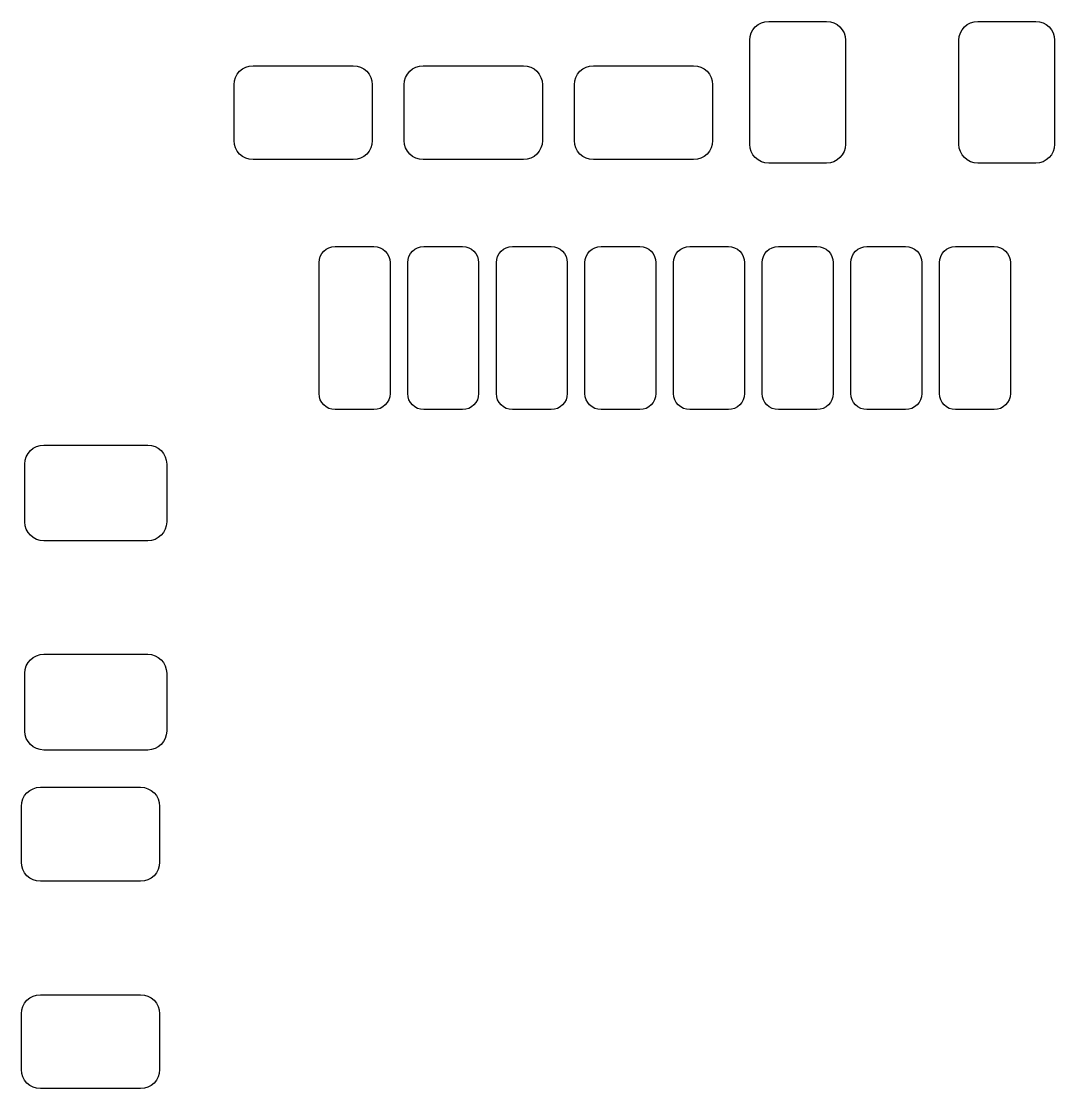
# Model space of a CAD drawing. Extents: x -2.2 to 93.1, y -83.6 to 12.9.
# Drawn here: x 74.95 to 89.53, y -68.05 to -53 of the extents above; entities that cross this region are included whole.
import ezdxf

# ---------------------------------------------------------------- set-up
doc = ezdxf.new("R2010")
doc.units = 0
doc.layers.add('BLACK', color=7, linetype='CONTINUOUS')

msp = doc.modelspace()

# ---------------------------------------------------------------- linework, layer by layer
at = {"layer": 'BLACK', "linetype": 'CONTINUOUS'}
for p, q in [((85.2454, -53.1638), (85.2699, -53.118)), ((85.2699, -53.118), (85.3029, -53.0779)), ((85.3029, -53.0779), (85.343, -53.0449)), ((85.343, -53.0449), (85.3888, -53.0204)), ((85.3888, -53.0204), (85.4385, -53.0053)), ((85.4385, -53.0053), (85.4927, -53)), ((85.4927, -53), (86.3073, -53)), ((86.3073, -53), (86.3615, -53.0053)), ((86.3615, -53.0053), (86.4112, -53.0204)), ((86.4112, -53.0204), (86.457, -53.0449)), ((86.457, -53.0449), (86.4971, -53.0779)), ((86.4971, -53.0779), (86.5301, -53.118)), ((86.5301, -53.118), (86.5546, -53.1638)), ((88.1954, -53.1638), (88.2199, -53.118)), ((88.2199, -53.118), (88.2529, -53.0779)), ((88.2529, -53.0779), (88.293, -53.0449)), ((88.293, -53.0449), (88.3388, -53.0204)), ((88.3388, -53.0204), (88.3885, -53.0053)), ((88.3885, -53.0053), (88.4427, -53)), ((88.4427, -53), (89.2573, -53)), ((89.2573, -53), (89.3115, -53.0053)), ((89.3115, -53.0053), (89.3612, -53.0204)), ((89.3612, -53.0204), (89.407, -53.0449)), ((89.407, -53.0449), (89.4471, -53.0779)), ((89.4471, -53.0779), (89.4801, -53.118)), ((89.4801, -53.118), (89.5046, -53.1638)), ((85.225, -53.2677), (85.2303, -53.2135)), ((85.225, -54.7323), (85.225, -53.2677)), ((85.2303, -53.2135), (85.2454, -53.1638)), ((86.5546, -53.1638), (86.5697, -53.2135)), ((86.5697, -53.2135), (86.575, -53.2677)), ((86.575, -53.2677), (86.575, -54.7323)), ((88.175, -53.2677), (88.1803, -53.2135)), ((88.175, -54.7323), (88.175, -53.2677)), ((88.1803, -53.2135), (88.1954, -53.1638)), ((89.5046, -53.1638), (89.5197, -53.2135)), ((89.5197, -53.2135), (89.525, -53.2677)), ((89.525, -53.2677), (89.525, -54.7323)), ((77.9951, -53.7436), (78.0283, -53.7033)), ((78.0283, -53.7033), (78.0686, -53.6701)), ((78.0686, -53.6701), (78.1147, -53.6455)), ((78.1147, -53.6455), (78.1647, -53.6304)), ((78.1647, -53.6304), (78.2191, -53.625)), ((78.2191, -53.625), (79.6309, -53.625)), ((79.6309, -53.625), (79.6853, -53.6304)), ((79.6853, -53.6304), (79.7353, -53.6455)), ((79.7353, -53.6455), (79.7814, -53.6701)), ((79.7814, -53.6701), (79.8217, -53.7033)), ((79.8217, -53.7033), (79.8549, -53.7436)), ((80.3951, -53.7436), (80.4283, -53.7033)), ((80.4283, -53.7033), (80.4686, -53.6701)), ((80.4686, -53.6701), (80.5147, -53.6455)), ((80.5147, -53.6455), (80.5647, -53.6304)), ((80.5647, -53.6304), (80.6191, -53.625)), ((80.6191, -53.625), (82.0309, -53.625)), ((82.0309, -53.625), (82.0853, -53.6304)), ((82.0853, -53.6304), (82.1353, -53.6455)), ((82.1353, -53.6455), (82.1813, -53.6701)), ((82.1813, -53.6701), (82.2217, -53.7033)), ((82.2217, -53.7033), (82.2549, -53.7436)), ((82.7951, -53.7436), (82.8283, -53.7033)), ((82.8283, -53.7033), (82.8687, -53.6701)), ((82.8687, -53.6701), (82.9147, -53.6455)), ((82.9147, -53.6455), (82.9647, -53.6304)), ((82.9647, -53.6304), (83.0191, -53.625)), ((83.0191, -53.625), (84.4309, -53.625)), ((84.4309, -53.625), (84.4853, -53.6304)), ((84.4853, -53.6304), (84.5353, -53.6455)), ((84.5353, -53.6455), (84.5814, -53.6701)), ((84.5814, -53.6701), (84.6217, -53.7033)), ((84.6217, -53.7033), (84.6549, -53.7436)), ((77.95, -53.8941), (77.9554, -53.8397)), ((77.9554, -53.8397), (77.9705, -53.7897)), ((77.9705, -53.7897), (77.9951, -53.7436)), ((79.8549, -53.7436), (79.8795, -53.7897)), ((79.8795, -53.7897), (79.8946, -53.8397)), ((79.8946, -53.8397), (79.9, -53.8941)), ((80.35, -53.8941), (80.3554, -53.8397)), ((80.3554, -53.8397), (80.3705, -53.7897)), ((80.3705, -53.7897), (80.3951, -53.7436)), ((82.2549, -53.7436), (82.2795, -53.7897)), ((82.2795, -53.7897), (82.2946, -53.8397)), ((82.2946, -53.8397), (82.3, -53.8941)), ((82.75, -53.8941), (82.7554, -53.8397)), ((82.7554, -53.8397), (82.7705, -53.7897)), ((82.7705, -53.7897), (82.7951, -53.7436)), ((84.6549, -53.7436), (84.6795, -53.7897)), ((84.6795, -53.7897), (84.6946, -53.8397)), ((84.6946, -53.8397), (84.7, -53.8941)), ((77.95, -54.6809), (77.95, -53.8941)), ((79.9, -53.8941), (79.9, -54.6809)), ((80.35, -54.6809), (80.35, -53.8941)), ((82.3, -53.8941), (82.3, -54.6809)), ((82.75, -54.6809), (82.75, -53.8941)), ((84.7, -53.8941), (84.7, -54.6809)), ((77.9554, -54.7353), (77.95, -54.6809)), ((77.9705, -54.7853), (77.9554, -54.7353)), ((79.8946, -54.7353), (79.8795, -54.7853)), ((79.9, -54.6809), (79.8946, -54.7353)), ((80.3554, -54.7353), (80.35, -54.6809)), ((80.3705, -54.7853), (80.3554, -54.7353)), ((82.2946, -54.7353), (82.2795, -54.7853)), ((82.3, -54.6809), (82.2946, -54.7353)), ((82.7554, -54.7353), (82.75, -54.6809)), ((82.7705, -54.7853), (82.7554, -54.7353)), ((84.6946, -54.7353), (84.6795, -54.7853)), ((84.7, -54.6809), (84.6946, -54.7353)), ((85.2303, -54.7865), (85.225, -54.7323)), ((86.575, -54.7323), (86.5697, -54.7865)), ((88.1803, -54.7865), (88.175, -54.7323)), ((89.525, -54.7323), (89.5197, -54.7865)), ((77.9951, -54.8314), (77.9705, -54.7853)), ((78.0283, -54.8717), (77.9951, -54.8314)), ((78.0686, -54.9049), (78.0283, -54.8717)), ((78.1147, -54.9295), (78.0686, -54.9049)), ((78.1647, -54.9446), (78.1147, -54.9295)), ((79.7353, -54.9295), (79.6853, -54.9446)), ((79.7814, -54.9049), (79.7353, -54.9295)), ((79.8217, -54.8717), (79.7814, -54.9049)), ((79.8549, -54.8314), (79.8217, -54.8717)), ((79.8795, -54.7853), (79.8549, -54.8314)), ((80.3951, -54.8314), (80.3705, -54.7853)), ((80.4283, -54.8717), (80.3951, -54.8314)), ((80.4686, -54.9049), (80.4283, -54.8717)), ((80.5147, -54.9295), (80.4686, -54.9049)), ((80.5647, -54.9446), (80.5147, -54.9295)), ((82.1353, -54.9295), (82.0853, -54.9446)), ((82.1813, -54.9049), (82.1353, -54.9295)), ((82.2217, -54.8717), (82.1813, -54.9049)), ((82.2549, -54.8314), (82.2217, -54.8717)), ((82.2795, -54.7853), (82.2549, -54.8314)), ((82.7951, -54.8314), (82.7705, -54.7853)), ((82.8283, -54.8717), (82.7951, -54.8314)), ((82.8687, -54.9049), (82.8283, -54.8717)), ((82.9147, -54.9295), (82.8687, -54.9049)), ((82.9647, -54.9446), (82.9147, -54.9295)), ((84.5353, -54.9295), (84.4853, -54.9446)), ((84.5814, -54.9049), (84.5353, -54.9295)), ((84.6217, -54.8717), (84.5814, -54.9049)), ((84.6549, -54.8314), (84.6217, -54.8717)), ((84.6795, -54.7853), (84.6549, -54.8314)), ((85.2454, -54.8362), (85.2303, -54.7865)), ((85.2699, -54.882), (85.2454, -54.8362)), ((85.3029, -54.9221), (85.2699, -54.882)), ((85.343, -54.9551), (85.3029, -54.9221)), ((86.4971, -54.9221), (86.457, -54.9551)), ((86.5301, -54.882), (86.4971, -54.9221)), ((86.5546, -54.8362), (86.5301, -54.882)), ((86.5697, -54.7865), (86.5546, -54.8362)), ((88.1954, -54.8362), (88.1803, -54.7865)), ((88.2199, -54.882), (88.1954, -54.8362)), ((88.2529, -54.9221), (88.2199, -54.882)), ((88.293, -54.9551), (88.2529, -54.9221)), ((89.4471, -54.9221), (89.407, -54.9551)), ((89.4801, -54.882), (89.4471, -54.9221)), ((89.5046, -54.8362), (89.4801, -54.882)), ((89.5197, -54.7865), (89.5046, -54.8362)), ((78.2191, -54.95), (78.1647, -54.9446)), ((79.6309, -54.95), (78.2191, -54.95)), ((79.6853, -54.9446), (79.6309, -54.95)), ((80.6191, -54.95), (80.5647, -54.9446)), ((82.0309, -54.95), (80.6191, -54.95)), ((82.0853, -54.9446), (82.0309, -54.95)), ((83.0191, -54.95), (82.9647, -54.9446)), ((84.4309, -54.95), (83.0191, -54.95)), ((84.4853, -54.9446), (84.4309, -54.95)), ((85.3888, -54.9796), (85.343, -54.9551)), ((85.4385, -54.9947), (85.3888, -54.9796)), ((85.4927, -55), (85.4385, -54.9947)), ((86.3073, -55), (85.4927, -55)), ((86.3615, -54.9947), (86.3073, -55)), ((86.4112, -54.9796), (86.3615, -54.9947)), ((86.457, -54.9551), (86.4112, -54.9796)), ((88.3388, -54.9796), (88.293, -54.9551)), ((88.3885, -54.9947), (88.3388, -54.9796)), ((88.4427, -55), (88.3885, -54.9947)), ((89.2573, -55), (88.4427, -55)), ((89.3115, -54.9947), (89.2573, -55)), ((89.3612, -54.9796), (89.3115, -54.9947)), ((89.407, -54.9551), (89.3612, -54.9796)), ((79.1673, -56.314), (79.1881, -56.2751)), ((79.1881, -56.2751), (79.2161, -56.2411)), ((79.2161, -56.2411), (79.2501, -56.2131)), ((79.2501, -56.2131), (79.289, -56.1923)), ((79.289, -56.1923), (79.3312, -56.1796)), ((79.3312, -56.1796), (79.3775, -56.175)), ((79.3775, -56.175), (79.9225, -56.175)), ((79.9225, -56.175), (79.9688, -56.1796)), ((79.9688, -56.1796), (80.011, -56.1923)), ((80.011, -56.1923), (80.0499, -56.2131)), ((80.0499, -56.2131), (80.0839, -56.2411)), ((80.0839, -56.2411), (80.1119, -56.2751)), ((80.1119, -56.2751), (80.1326, -56.314)), ((80.4173, -56.314), (80.4381, -56.2751)), ((80.4381, -56.2751), (80.4661, -56.2411)), ((80.4661, -56.2411), (80.5001, -56.2131)), ((80.5001, -56.2131), (80.539, -56.1923)), ((80.539, -56.1923), (80.5812, -56.1796)), ((80.5812, -56.1796), (80.6275, -56.175)), ((80.6275, -56.175), (81.1725, -56.175)), ((81.1725, -56.175), (81.2188, -56.1796)), ((81.2188, -56.1796), (81.261, -56.1923)), ((81.261, -56.1923), (81.2999, -56.2131)), ((81.2999, -56.2131), (81.3339, -56.2411)), ((81.3339, -56.2411), (81.3619, -56.2751)), ((81.3619, -56.2751), (81.3826, -56.314)), ((81.6673, -56.314), (81.6881, -56.2751)), ((81.6881, -56.2751), (81.7161, -56.2411)), ((81.7161, -56.2411), (81.7501, -56.2131)), ((81.7501, -56.2131), (81.789, -56.1923)), ((81.789, -56.1923), (81.8312, -56.1796)), ((81.8312, -56.1796), (81.8775, -56.175)), ((81.8775, -56.175), (82.4225, -56.175)), ((82.4225, -56.175), (82.4688, -56.1796)), ((82.4688, -56.1796), (82.511, -56.1923)), ((82.511, -56.1923), (82.5499, -56.2131)), ((82.5499, -56.2131), (82.5839, -56.2411)), ((82.5839, -56.2411), (82.6119, -56.2751)), ((82.6119, -56.2751), (82.6326, -56.314)), ((82.9173, -56.314), (82.9381, -56.2751)), ((82.9381, -56.2751), (82.9661, -56.2411)), ((82.9661, -56.2411), (83.0001, -56.2131)), ((83.0001, -56.2131), (83.039, -56.1923)), ((83.039, -56.1923), (83.0812, -56.1796)), ((83.0812, -56.1796), (83.1275, -56.175)), ((83.1275, -56.175), (83.6725, -56.175)), ((83.6725, -56.175), (83.7188, -56.1796)), ((83.7188, -56.1796), (83.761, -56.1923)), ((83.761, -56.1923), (83.7999, -56.2131)), ((83.7999, -56.2131), (83.8339, -56.2411)), ((83.8339, -56.2411), (83.8619, -56.2751)), ((83.8619, -56.2751), (83.8826, -56.314)), ((84.1673, -56.314), (84.1881, -56.2751)), ((84.1881, -56.2751), (84.2161, -56.2411)), ((84.2161, -56.2411), (84.2501, -56.2131)), ((84.2501, -56.2131), (84.289, -56.1923)), ((84.289, -56.1923), (84.3312, -56.1796)), ((84.3312, -56.1796), (84.3775, -56.175)), ((84.3775, -56.175), (84.9225, -56.175)), ((84.9225, -56.175), (84.9688, -56.1796)), ((84.9688, -56.1796), (85.011, -56.1923)), ((85.011, -56.1923), (85.0499, -56.2131)), ((85.0499, -56.2131), (85.0839, -56.2411)), ((85.0839, -56.2411), (85.1119, -56.2751)), ((85.1119, -56.2751), (85.1326, -56.314)), ((85.4173, -56.314), (85.4381, -56.2751)), ((85.4381, -56.2751), (85.4661, -56.2411)), ((85.4661, -56.2411), (85.5001, -56.2131)), ((85.5001, -56.2131), (85.539, -56.1923)), ((85.539, -56.1923), (85.5812, -56.1796)), ((85.5812, -56.1796), (85.6275, -56.175)), ((85.6275, -56.175), (86.1725, -56.175)), ((86.1725, -56.175), (86.2188, -56.1796)), ((86.2188, -56.1796), (86.261, -56.1923)), ((86.261, -56.1923), (86.2999, -56.2131)), ((86.2999, -56.2131), (86.3339, -56.2411)), ((86.3339, -56.2411), (86.3619, -56.2751)), ((86.3619, -56.2751), (86.3826, -56.314)), ((86.6673, -56.314), (86.6881, -56.2751)), ((86.6881, -56.2751), (86.7161, -56.2411)), ((86.7161, -56.2411), (86.7501, -56.2131)), ((86.7501, -56.2131), (86.789, -56.1923)), ((86.789, -56.1923), (86.8312, -56.1796)), ((86.8312, -56.1796), (86.8775, -56.175)), ((86.8775, -56.175), (87.4225, -56.175)), ((87.4225, -56.175), (87.4688, -56.1796)), ((87.4688, -56.1796), (87.511, -56.1923)), ((87.511, -56.1923), (87.5499, -56.2131)), ((87.5499, -56.2131), (87.5839, -56.2411)), ((87.5839, -56.2411), (87.6119, -56.2751)), ((87.6119, -56.2751), (87.6326, -56.314)), ((87.9173, -56.314), (87.9381, -56.2751)), ((87.9381, -56.2751), (87.9661, -56.2411)), ((87.9661, -56.2411), (88.0001, -56.2131)), ((88.0001, -56.2131), (88.039, -56.1923)), ((88.039, -56.1923), (88.0812, -56.1796)), ((88.0812, -56.1796), (88.1275, -56.175)), ((88.1275, -56.175), (88.6725, -56.175)), ((88.6725, -56.175), (88.7188, -56.1796)), ((88.7188, -56.1796), (88.761, -56.1923)), ((88.761, -56.1923), (88.7999, -56.2131)), ((88.7999, -56.2131), (88.8339, -56.2411)), ((88.8339, -56.2411), (88.8619, -56.2751)), ((88.8619, -56.2751), (88.8826, -56.314)), ((79.15, -56.4025), (79.1546, -56.3562)), ((79.15, -58.2475), (79.15, -56.4025)), ((79.1546, -56.3562), (79.1673, -56.314)), ((80.1326, -56.314), (80.1454, -56.3562)), ((80.1454, -56.3562), (80.15, -56.4025)), ((80.15, -56.4025), (80.15, -58.2475)), ((80.4, -56.4025), (80.4046, -56.3562)), ((80.4, -58.2475), (80.4, -56.4025)), ((80.4046, -56.3562), (80.4173, -56.314)), ((81.3826, -56.314), (81.3954, -56.3562)), ((81.3954, -56.3562), (81.4, -56.4025)), ((81.4, -56.4025), (81.4, -58.2475)), ((81.65, -56.4025), (81.6546, -56.3562)), ((81.65, -58.2475), (81.65, -56.4025)), ((81.6546, -56.3562), (81.6673, -56.314)), ((82.6326, -56.314), (82.6454, -56.3562)), ((82.6454, -56.3562), (82.65, -56.4025)), ((82.65, -56.4025), (82.65, -58.2475)), ((82.9, -56.4025), (82.9046, -56.3562)), ((82.9, -58.2475), (82.9, -56.4025)), ((82.9046, -56.3562), (82.9173, -56.314)), ((83.8826, -56.314), (83.8954, -56.3562)), ((83.8954, -56.3562), (83.9, -56.4025)), ((83.9, -56.4025), (83.9, -58.2475)), ((84.15, -56.4025), (84.1546, -56.3562)), ((84.15, -58.2475), (84.15, -56.4025)), ((84.1546, -56.3562), (84.1673, -56.314)), ((85.1326, -56.314), (85.1454, -56.3562)), ((85.1454, -56.3562), (85.15, -56.4025)), ((85.15, -56.4025), (85.15, -58.2475)), ((85.4, -56.4025), (85.4046, -56.3562)), ((85.4, -58.2475), (85.4, -56.4025)), ((85.4046, -56.3562), (85.4173, -56.314)), ((86.3826, -56.314), (86.3954, -56.3562)), ((86.3954, -56.3562), (86.4, -56.4025)), ((86.4, -56.4025), (86.4, -58.2475)), ((86.65, -56.4025), (86.6546, -56.3562)), ((86.65, -58.2475), (86.65, -56.4025)), ((86.6546, -56.3562), (86.6673, -56.314)), ((87.6326, -56.314), (87.6454, -56.3562)), ((87.6454, -56.3562), (87.65, -56.4025)), ((87.65, -56.4025), (87.65, -58.2475)), ((87.9, -56.4025), (87.9046, -56.3562)), ((87.9, -58.2475), (87.9, -56.4025)), ((87.9046, -56.3562), (87.9173, -56.314)), ((88.8826, -56.314), (88.8954, -56.3562)), ((88.8954, -56.3562), (88.9, -56.4025)), ((88.9, -56.4025), (88.9, -58.2475)), ((79.1546, -58.2938), (79.15, -58.2475)), ((79.1673, -58.336), (79.1546, -58.2938)), ((79.1881, -58.3749), (79.1673, -58.336)), ((79.2161, -58.4089), (79.1881, -58.3749)), ((80.1119, -58.3749), (80.0839, -58.4089)), ((80.1326, -58.336), (80.1119, -58.3749)), ((80.1454, -58.2938), (80.1326, -58.336)), ((80.15, -58.2475), (80.1454, -58.2938)), ((80.4046, -58.2938), (80.4, -58.2475)), ((80.4173, -58.336), (80.4046, -58.2938)), ((80.4381, -58.3749), (80.4173, -58.336)), ((80.4661, -58.4089), (80.4381, -58.3749)), ((81.3619, -58.3749), (81.3339, -58.4089)), ((81.3826, -58.336), (81.3619, -58.3749)), ((81.3954, -58.2938), (81.3826, -58.336)), ((81.4, -58.2475), (81.3954, -58.2938)), ((81.6546, -58.2938), (81.65, -58.2475)), ((81.6673, -58.336), (81.6546, -58.2938)), ((81.6881, -58.3749), (81.6673, -58.336)), ((81.7161, -58.4089), (81.6881, -58.3749)), ((82.6119, -58.3749), (82.5839, -58.4089)), ((82.6326, -58.336), (82.6119, -58.3749)), ((82.6454, -58.2938), (82.6326, -58.336)), ((82.65, -58.2475), (82.6454, -58.2938)), ((82.9046, -58.2938), (82.9, -58.2475)), ((82.9173, -58.336), (82.9046, -58.2938)), ((82.9381, -58.3749), (82.9173, -58.336)), ((82.9661, -58.4089), (82.9381, -58.3749)), ((83.8619, -58.3749), (83.8339, -58.4089)), ((83.8826, -58.336), (83.8619, -58.3749)), ((83.8954, -58.2938), (83.8826, -58.336)), ((83.9, -58.2475), (83.8954, -58.2938)), ((84.1546, -58.2938), (84.15, -58.2475)), ((84.1673, -58.336), (84.1546, -58.2938)), ((84.1881, -58.3749), (84.1673, -58.336)), ((84.2161, -58.4089), (84.1881, -58.3749)), ((85.1119, -58.3749), (85.0839, -58.4089)), ((85.1326, -58.336), (85.1119, -58.3749)), ((85.1454, -58.2938), (85.1326, -58.336)), ((85.15, -58.2475), (85.1454, -58.2938)), ((85.4046, -58.2938), (85.4, -58.2475)), ((85.4173, -58.336), (85.4046, -58.2938)), ((85.4381, -58.3749), (85.4173, -58.336)), ((85.4661, -58.4089), (85.4381, -58.3749)), ((86.3619, -58.3749), (86.3339, -58.4089)), ((86.3826, -58.336), (86.3619, -58.3749)), ((86.3954, -58.2938), (86.3826, -58.336)), ((86.4, -58.2475), (86.3954, -58.2938)), ((86.6546, -58.2938), (86.65, -58.2475)), ((86.6673, -58.336), (86.6546, -58.2938)), ((86.6881, -58.3749), (86.6673, -58.336)), ((86.7161, -58.4089), (86.6881, -58.3749)), ((87.6119, -58.3749), (87.5839, -58.4089)), ((87.6326, -58.336), (87.6119, -58.3749)), ((87.6454, -58.2938), (87.6326, -58.336)), ((87.65, -58.2475), (87.6454, -58.2938)), ((87.9046, -58.2938), (87.9, -58.2475)), ((87.9173, -58.336), (87.9046, -58.2938)), ((87.9381, -58.3749), (87.9173, -58.336)), ((87.9661, -58.4089), (87.9381, -58.3749)), ((88.8619, -58.3749), (88.8339, -58.4089)), ((88.8826, -58.336), (88.8619, -58.3749)), ((88.8954, -58.2938), (88.8826, -58.336)), ((88.9, -58.2475), (88.8954, -58.2938)), ((79.2501, -58.4369), (79.2161, -58.4089)), ((79.289, -58.4576), (79.2501, -58.4369)), ((79.3312, -58.4704), (79.289, -58.4576)), ((79.3775, -58.475), (79.3312, -58.4704)), ((79.9225, -58.475), (79.3775, -58.475)), ((79.9688, -58.4704), (79.9225, -58.475)), ((80.011, -58.4576), (79.9688, -58.4704)), ((80.0499, -58.4369), (80.011, -58.4576)), ((80.0839, -58.4089), (80.0499, -58.4369)), ((80.5001, -58.4369), (80.4661, -58.4089)), ((80.539, -58.4576), (80.5001, -58.4369)), ((80.5812, -58.4704), (80.539, -58.4576)), ((80.6275, -58.475), (80.5812, -58.4704)), ((81.1725, -58.475), (80.6275, -58.475)), ((81.2188, -58.4704), (81.1725, -58.475)), ((81.261, -58.4576), (81.2188, -58.4704)), ((81.2999, -58.4369), (81.261, -58.4576)), ((81.3339, -58.4089), (81.2999, -58.4369)), ((81.7501, -58.4369), (81.7161, -58.4089)), ((81.789, -58.4576), (81.7501, -58.4369)), ((81.8312, -58.4704), (81.789, -58.4576)), ((81.8775, -58.475), (81.8312, -58.4704)), ((82.4225, -58.475), (81.8775, -58.475)), ((82.4688, -58.4704), (82.4225, -58.475)), ((82.511, -58.4576), (82.4688, -58.4704)), ((82.5499, -58.4369), (82.511, -58.4576)), ((82.5839, -58.4089), (82.5499, -58.4369)), ((83.0001, -58.4369), (82.9661, -58.4089)), ((83.039, -58.4576), (83.0001, -58.4369)), ((83.0812, -58.4704), (83.039, -58.4576)), ((83.1275, -58.475), (83.0812, -58.4704)), ((83.6725, -58.475), (83.1275, -58.475)), ((83.7188, -58.4704), (83.6725, -58.475)), ((83.761, -58.4576), (83.7188, -58.4704)), ((83.7999, -58.4369), (83.761, -58.4576)), ((83.8339, -58.4089), (83.7999, -58.4369)), ((84.2501, -58.4369), (84.2161, -58.4089)), ((84.289, -58.4576), (84.2501, -58.4369)), ((84.3312, -58.4704), (84.289, -58.4576)), ((84.3775, -58.475), (84.3312, -58.4704)), ((84.9225, -58.475), (84.3775, -58.475)), ((84.9688, -58.4704), (84.9225, -58.475)), ((85.011, -58.4576), (84.9688, -58.4704)), ((85.0499, -58.4369), (85.011, -58.4576)), ((85.0839, -58.4089), (85.0499, -58.4369)), ((85.5001, -58.4369), (85.4661, -58.4089)), ((85.539, -58.4576), (85.5001, -58.4369)), ((85.5812, -58.4704), (85.539, -58.4576)), ((85.6275, -58.475), (85.5812, -58.4704)), ((86.1725, -58.475), (85.6275, -58.475)), ((86.2188, -58.4704), (86.1725, -58.475)), ((86.261, -58.4576), (86.2188, -58.4704)), ((86.2999, -58.4369), (86.261, -58.4576)), ((86.3339, -58.4089), (86.2999, -58.4369)), ((86.7501, -58.4369), (86.7161, -58.4089)), ((86.789, -58.4576), (86.7501, -58.4369)), ((86.8312, -58.4704), (86.789, -58.4576)), ((86.8775, -58.475), (86.8312, -58.4704)), ((87.4225, -58.475), (86.8775, -58.475)), ((87.4688, -58.4704), (87.4225, -58.475)), ((87.511, -58.4576), (87.4688, -58.4704)), ((87.5499, -58.4369), (87.511, -58.4576)), ((87.5839, -58.4089), (87.5499, -58.4369)), ((88.0001, -58.4369), (87.9661, -58.4089)), ((88.039, -58.4576), (88.0001, -58.4369)), ((88.0812, -58.4704), (88.039, -58.4576)), ((88.1275, -58.475), (88.0812, -58.4704)), ((88.6725, -58.475), (88.1275, -58.475)), ((88.7188, -58.4704), (88.6725, -58.475)), ((88.761, -58.4576), (88.7188, -58.4704)), ((88.7999, -58.4369), (88.761, -58.4576)), ((88.8339, -58.4089), (88.7999, -58.4369)), ((75.118, -59.0199), (75.1638, -58.9954)), ((75.1638, -58.9954), (75.2135, -58.9803)), ((75.2135, -58.9803), (75.2677, -58.975)), ((75.2677, -58.975), (76.7323, -58.975)), ((76.7323, -58.975), (76.7865, -58.9803)), ((76.7865, -58.9803), (76.8362, -58.9954)), ((76.8362, -58.9954), (76.882, -59.0199)), ((75.0053, -59.1885), (75.0204, -59.1388)), ((75.0204, -59.1388), (75.0449, -59.093)), ((75.0449, -59.093), (75.0779, -59.0529)), ((75.0779, -59.0529), (75.118, -59.0199)), ((76.882, -59.0199), (76.9221, -59.0529)), ((76.9221, -59.0529), (76.9551, -59.093)), ((76.9551, -59.093), (76.9796, -59.1388)), ((76.9796, -59.1388), (76.9947, -59.1885)), ((75, -59.2427), (75.0053, -59.1885)), ((75, -60.0573), (75, -59.2427)), ((76.9947, -59.1885), (77, -59.2427)), ((77, -59.2427), (77, -60.0573)), ((75.0053, -60.1115), (75, -60.0573)), ((75.0204, -60.1612), (75.0053, -60.1115)), ((75.0449, -60.207), (75.0204, -60.1612)), ((76.9796, -60.1612), (76.9551, -60.207)), ((76.9947, -60.1115), (76.9796, -60.1612)), ((77, -60.0573), (76.9947, -60.1115)), ((75.0779, -60.2471), (75.0449, -60.207)), ((75.118, -60.2801), (75.0779, -60.2471)), ((75.1638, -60.3046), (75.118, -60.2801)), ((75.2135, -60.3197), (75.1638, -60.3046)), ((75.2677, -60.325), (75.2135, -60.3197)), ((76.7323, -60.325), (75.2677, -60.325)), ((76.7865, -60.3197), (76.7323, -60.325)), ((76.8362, -60.3046), (76.7865, -60.3197)), ((76.882, -60.2801), (76.8362, -60.3046)), ((76.9221, -60.2471), (76.882, -60.2801)), ((76.9551, -60.207), (76.9221, -60.2471)), ((75.0449, -62.043), (75.0779, -62.0029)), ((75.0779, -62.0029), (75.118, -61.9699)), ((75.118, -61.9699), (75.1638, -61.9454)), ((75.1638, -61.9454), (75.2135, -61.9303)), ((75.2135, -61.9303), (75.2677, -61.925)), ((75.2677, -61.925), (76.7323, -61.925)), ((76.7323, -61.925), (76.7865, -61.9303)), ((76.7865, -61.9303), (76.8362, -61.9454)), ((76.8362, -61.9454), (76.882, -61.9699)), ((76.882, -61.9699), (76.9221, -62.0029)), ((76.9221, -62.0029), (76.9551, -62.043)), ((75, -62.1927), (75.0053, -62.1385)), ((75.0053, -62.1385), (75.0204, -62.0888)), ((75.0204, -62.0888), (75.0449, -62.043)), ((76.9551, -62.043), (76.9796, -62.0888)), ((76.9796, -62.0888), (76.9947, -62.1385)), ((76.9947, -62.1385), (77, -62.1927)), ((75, -63.0073), (75, -62.1927)), ((77, -62.1927), (77, -63.0073)), ((75.0053, -63.0615), (75, -63.0073)), ((77, -63.0073), (76.9947, -63.0615)), ((75.0204, -63.1112), (75.0053, -63.0615)), ((75.0449, -63.157), (75.0204, -63.1112)), ((75.0779, -63.1971), (75.0449, -63.157)), ((75.118, -63.2301), (75.0779, -63.1971)), ((76.9221, -63.1971), (76.882, -63.2301)), ((76.9551, -63.157), (76.9221, -63.1971)), ((76.9796, -63.1112), (76.9551, -63.157)), ((76.9947, -63.0615), (76.9796, -63.1112)), ((75.1638, -63.2546), (75.118, -63.2301)), ((75.2135, -63.2697), (75.1638, -63.2546)), ((75.2677, -63.275), (75.2135, -63.2697)), ((76.7323, -63.275), (75.2677, -63.275)), ((76.7865, -63.2697), (76.7323, -63.275)), ((76.8362, -63.2546), (76.7865, -63.2697)), ((76.882, -63.2301), (76.8362, -63.2546)), ((75.1147, -63.8205), (75.1647, -63.8054)), ((75.1647, -63.8054), (75.2191, -63.8)), ((75.2191, -63.8), (76.6309, -63.8)), ((76.6309, -63.8), (76.6853, -63.8054)), ((76.6853, -63.8054), (76.7353, -63.8205)), ((74.9705, -63.9647), (74.9951, -63.9186)), ((74.9951, -63.9186), (75.0283, -63.8783)), ((75.0283, -63.8783), (75.0686, -63.8451)), ((75.0686, -63.8451), (75.1147, -63.8205)), ((76.7353, -63.8205), (76.7814, -63.8451)), ((76.7814, -63.8451), (76.8217, -63.8783)), ((76.8217, -63.8783), (76.8549, -63.9186)), ((76.8549, -63.9186), (76.8795, -63.9647)), ((74.95, -64.0691), (74.9554, -64.0147)), ((74.95, -64.8559), (74.95, -64.0691)), ((74.9554, -64.0147), (74.9705, -63.9647)), ((76.8795, -63.9647), (76.8946, -64.0147)), ((76.8946, -64.0147), (76.9, -64.0691)), ((76.9, -64.0691), (76.9, -64.8559)), ((74.9554, -64.9103), (74.95, -64.8559)), ((76.9, -64.8559), (76.8946, -64.9103)), ((74.9705, -64.9603), (74.9554, -64.9103)), ((74.9951, -65.0063), (74.9705, -64.9603)), ((75.0283, -65.0467), (74.9951, -65.0063)), ((76.8549, -65.0063), (76.8217, -65.0467)), ((76.8795, -64.9603), (76.8549, -65.0063)), ((76.8946, -64.9103), (76.8795, -64.9603)), ((75.0686, -65.0799), (75.0283, -65.0467)), ((75.1147, -65.1045), (75.0686, -65.0799)), ((75.1647, -65.1196), (75.1147, -65.1045)), ((75.2191, -65.125), (75.1647, -65.1196)), ((76.6309, -65.125), (75.2191, -65.125)), ((76.6853, -65.1196), (76.6309, -65.125)), ((76.7353, -65.1045), (76.6853, -65.1196)), ((76.7814, -65.0799), (76.7353, -65.1045)), ((76.8217, -65.0467), (76.7814, -65.0799)), ((74.9951, -66.8436), (75.0283, -66.8033)), ((75.0283, -66.8033), (75.0686, -66.7701)), ((75.0686, -66.7701), (75.1147, -66.7455)), ((75.1147, -66.7455), (75.1647, -66.7304)), ((75.1647, -66.7304), (75.2191, -66.725)), ((75.2191, -66.725), (76.6309, -66.725)), ((76.6309, -66.725), (76.6853, -66.7304)), ((76.6853, -66.7304), (76.7353, -66.7455)), ((76.7353, -66.7455), (76.7814, -66.7701)), ((76.7814, -66.7701), (76.8217, -66.8033)), ((76.8217, -66.8033), (76.8549, -66.8436)), ((74.95, -66.9941), (74.9554, -66.9397)), ((74.9554, -66.9397), (74.9705, -66.8897)), ((74.9705, -66.8897), (74.9951, -66.8436)), ((76.8549, -66.8436), (76.8795, -66.8897)), ((76.8795, -66.8897), (76.8946, -66.9397)), ((76.8946, -66.9397), (76.9, -66.9941)), ((74.95, -67.7809), (74.95, -66.9941)), ((76.9, -66.9941), (76.9, -67.7809)), ((74.9554, -67.8353), (74.95, -67.7809)), ((74.9705, -67.8853), (74.9554, -67.8353)), ((76.8946, -67.8353), (76.8795, -67.8853)), ((76.9, -67.7809), (76.8946, -67.8353)), ((74.9951, -67.9313), (74.9705, -67.8853)), ((75.0283, -67.9717), (74.9951, -67.9313)), ((75.0686, -68.0049), (75.0283, -67.9717)), ((75.1147, -68.0295), (75.0686, -68.0049)), ((76.7814, -68.0049), (76.7353, -68.0295)), ((76.8217, -67.9717), (76.7814, -68.0049)), ((76.8549, -67.9313), (76.8217, -67.9717)), ((76.8795, -67.8853), (76.8549, -67.9313)), ((75.1647, -68.0446), (75.1147, -68.0295)), ((75.2191, -68.05), (75.1647, -68.0446)), ((76.6309, -68.05), (75.2191, -68.05)), ((76.6853, -68.0446), (76.6309, -68.05)), ((76.7353, -68.0295), (76.6853, -68.0446))]:
    msp.add_line(p, q, dxfattribs=at)

doc.saveas('drawing.dxf')
